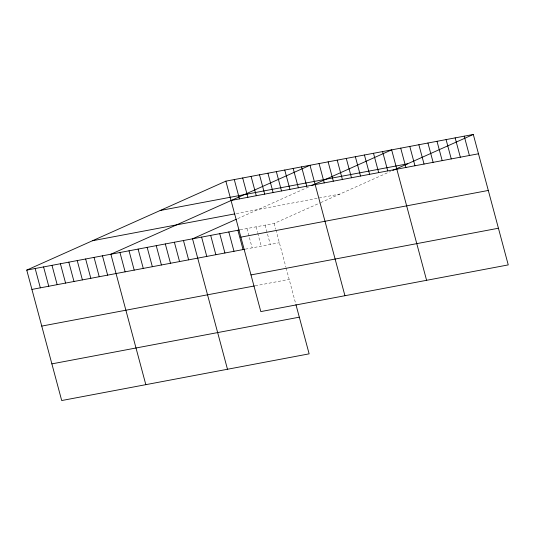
<?xml version="1.0" encoding="UTF-8"?>
<svg xmlns="http://www.w3.org/2000/svg" width="535" height="535" viewBox="0 0 535 535"><rect width="100%" height="100%" fill="white"/><g stroke="black" fill="none" stroke-linecap="round" stroke-linejoin="round"><path stroke-width="0.4" stroke-dasharray="2.67 2.01" d="M237.707 218.634L309.009 186.782M240.161 229.829L274.181 223.409L320.044 202.919M320.726 202.618L390.664 171.374M236.309 213.599L339.892 194.051M245.338 249.149L279.364 242.729M255.162 285.817L289.188 279.397M274.181 223.409L275.692 229.04M275.906 229.849L285.911 267.179M286.118 267.941L295.721 303.8M265.113 225.121L270.289 244.441M256.038 226.833L257.549 232.464M257.763 233.273L261.214 246.153M246.963 228.545L252.145 247.865"/><path stroke-width="0.8" d="M295.935 304.589L309.136 353.849L61.699 400.541L26.75 270.101L225.864 181.151L473.301 134.459L508.25 264.899L260.819 311.591L225.864 181.151M236.336 219.25L192.533 238.817L227.482 369.257M311.831 185.518L391.647 149.867L426.596 280.307M392.784 170.424L473.301 134.459M160.159 210.502L407.59 163.81M231.046 200.478L478.477 153.779M92.461 240.75L234.798 213.886M26.75 270.101L239.406 229.97M240.87 237.145L488.301 190.447M31.926 289.422L244.582 249.29M250.989 274.923L498.426 228.231M41.75 326.096L254.406 285.964M51.875 363.874L299.306 317.181M464.226 136.171L469.402 155.491M455.151 137.883L460.334 157.203M446.083 139.595L451.259 158.915M437.008 141.307L442.184 160.627M427.933 143.019L433.116 162.339M418.865 144.731L424.041 164.051M409.79 146.443L414.966 165.763M400.715 148.155L405.898 167.475M382.572 151.579L387.748 170.899M373.504 153.291L378.68 172.611M364.429 155.003L369.605 174.323M355.354 156.715L360.53 176.035M346.285 158.427L351.462 177.747M337.21 160.139L342.387 179.459M328.136 161.851L333.318 181.171M319.067 163.563L324.243 182.89M344.941 295.715L309.992 165.275L110.879 254.225L145.828 384.665M301.579 166.867L306.756 186.187M293.167 168.451L298.343 187.772M284.754 170.036L289.93 189.363M276.341 171.628L281.517 190.948M267.928 173.213L273.104 192.54M259.515 174.805L264.691 194.125M251.102 176.389L256.278 195.71M242.689 177.974L247.865 197.301M234.276 179.566L239.453 198.886M237.894 230.257L243.071 249.577M228.82 231.969L233.996 251.289M219.745 233.681L224.927 253.001M210.676 235.393L215.852 254.713M201.601 237.105L206.777 256.425M183.458 240.529L188.634 259.849M174.383 242.241L179.559 261.561M165.315 243.953L170.491 263.274M156.24 245.665L161.416 264.986M147.165 247.377L152.348 266.697M138.097 249.089L143.273 268.409M129.022 250.801L134.198 270.121M119.947 252.513L125.13 271.834M102.466 255.81L107.642 275.137M94.053 257.402L99.229 276.722M85.64 258.987L90.816 278.314M77.227 260.578L82.403 279.899M68.814 262.163L73.99 281.484M60.401 263.748L65.578 283.075M51.989 265.34L57.165 284.66M43.576 266.925L48.752 286.252M35.163 268.516L40.339 287.837"/></g></svg>
